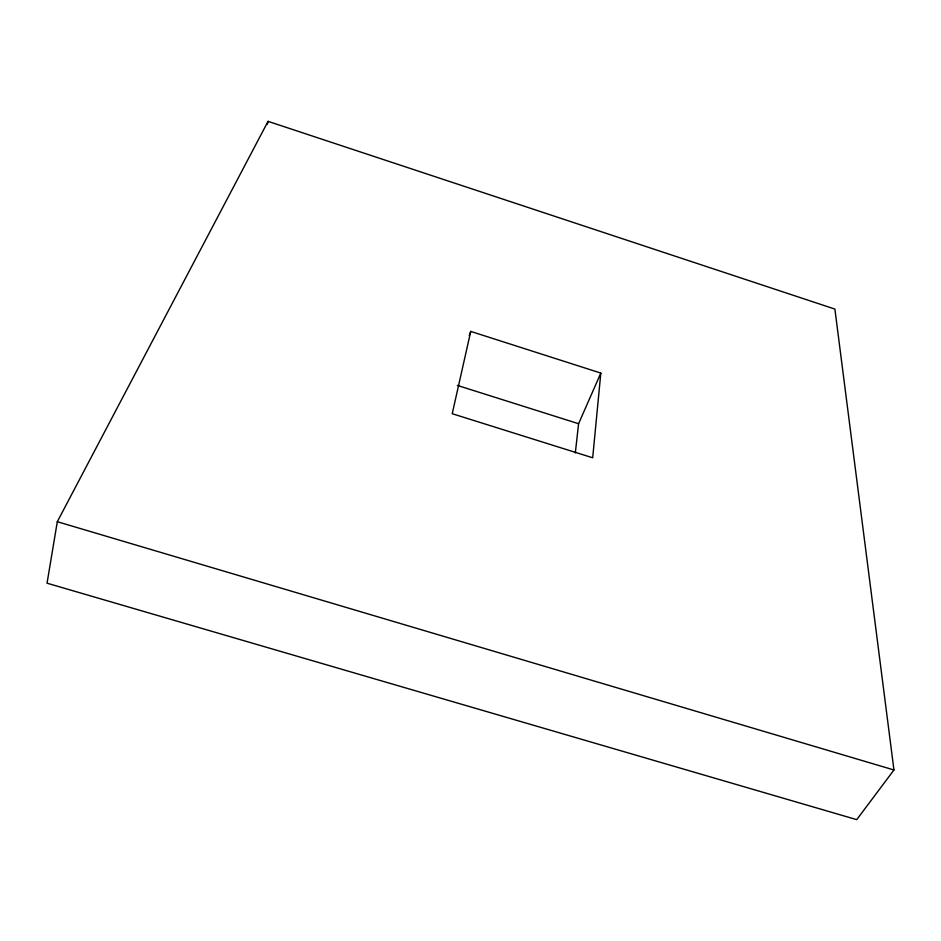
<?xml version="1.0" encoding="UTF-8"?>
<svg xmlns="http://www.w3.org/2000/svg" width="941" height="941" viewBox="0 0 941 941"><rect width="100%" height="100%" fill="white"/><g stroke="black" fill="none" stroke-linecap="round" stroke-linejoin="round"><path stroke-width="1.41" d="M600.817 373.083L592.689 457.785L452.221 413.711L470.747 331.408L600.817 373.083L578.586 423.721L575.327 452.915M57.307 521.702L47.05 583.197L856.722 819.646L893.95 769.985L834.89 309.083L268.044 121.354L57.307 521.702L893.95 769.985M267.373 124.212L268.044 121.354M469.241 335.537L470.747 331.408M457.35 385.41L578.586 423.721"/></g></svg>
